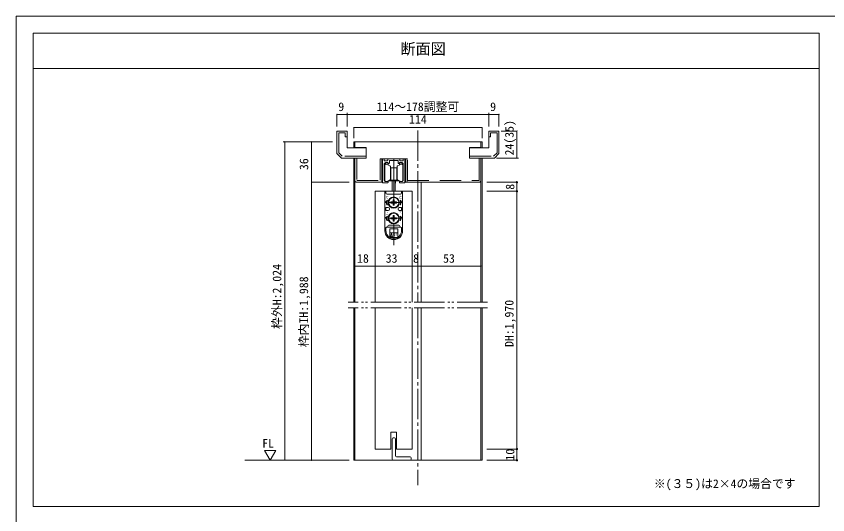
# Model space of a CAD drawing. Units: millimetres on the paper, enlarged 10 times, with parts at other scales. Extents: x -1985 to 2015, y -1370 to 1400.
# Drawn here: x -1985 to 420, y -78 to 1400 of the extents above; entities that cross this region are included whole.
import ezdxf
from ezdxf.enums import TextEntityAlignment as Align

# ---------------------------------------------------------------- set-up
doc = ezdxf.new("R2010")
doc.units = ezdxf.units.MM
doc.header["$LTSCALE"] = 10
doc.header["$PDMODE"] = 32
doc.header["$PDSIZE"] = 4
for name, pattern in [('CHAIN2', [12, 9, -1, 1, -1]), ('DOUBLE_CHAIN2', [12.8, 9, -1, 0.6, -0.6, 0.6, -1]), ('USER1', [19.05, 12.7, -6.35]), ('USER2', [9.525, 6.35, -3.175]), ('USER3', [31.75, 15.875, -3.175, 3.175, -3.175, 3.175, -3.175])]:
    doc.linetypes.add(name, pattern=pattern)
doc.layers.add('1-1_0', color=7, linetype='Continuous', lineweight=20)
doc.layers.add('2-0_18', color=7, linetype='Continuous', lineweight=20)
doc.styles.add('ＭＳ ゴシック', font='')
doc.styles.get('ＭＳ ゴシック').set_extended_font_data('MS Gothic')

msp = doc.modelspace()

# ---------------------------------------------------------------- linework, layer by layer
at = {"layer": '1-1_0'}
for p, q in [((-1935, 1350), (395, 1350)), ((395, -52.5), (395, 1350)), ((-1935, 1245), (395, 1245))]:
    msp.add_line(p, q, dxfattribs=at)
msp.add_lwpolyline([(-1985, -1370), (2015, -1370), (2015, 1400), (-1985, 1400)], close=True, dxfattribs=at)
msp.add_lwpolyline([(395, -52.5), (-1935, -52.5), (-1935, 1350)], dxfattribs=at)
at = {"layer": '2-0_18', "color": 4, "lineweight": 9}
for p, q in [((-1004.58, 1072.83), (-1004.58, 1113.41)), ((-1004.58, 1072.83), (-1004.58, 1113.37)), ((-1004.58, 1109.24), (-584.58, 1109.24)), ((-1004.58, 1072.83), (-1004.58, 1109.24)), ((-1004.58, 1109.24), (-584.58, 1109.24)), ((-584.58, 1072.83), (-584.58, 1113.41)), ((-584.58, 1072.83), (-584.58, 1113.37)), ((-584.58, 1072.83), (-584.58, 1109.24)), ((-584.58, 1109.21), (-554.58, 1109.21)), ((-554.58, 1072.83), (-554.58, 1109.21)), ((-984.58, 1070.57), (-604.58, 1070.57)), ((-547.91, 1059.49), (-501.1, 1059.49)), ((-501.1, 979.49), (-501.1, 1059.49)), ((-1047.91, 1027.83), (-1193.49, 1027.83)), ((-1189.33, 1027.83), (-1189.33, 84.01)), ((-1047.91, 1027.83), (-1113.98, 1027.83)), ((-1109.81, 907.83), (-1109.81, 1027.83)), ((-561.24, 979.49), (-501.1, 979.49)), ((-997.91, 907.83), (-1109.81, 907.83)), ((-1109.81, 907.83), (-1109.81, 84.01)), ((-590.41, 907.83), (-501.1, 907.83)), ((-501.1, 881.16), (-501.1, 907.83)), ((-590.41, 881.16), (-501.1, 881.16)), ((-501.1, 117.34), (-501.1, 881.16)), ((-921.24, 659.62), (-981.24, 659.62)), ((-921.24, 659.62), (-811.24, 659.62)), ((-811.24, 659.62), (-784.58, 659.62)), ((-784.58, 659.62), (-607.91, 659.62)), ((-590.41, 117.34), (-501.1, 117.34)), ((-501.1, 117.34), (-501.1, 84.01)), ((-997.91, 84.01), (-1307.37, 84.01)), ((-997.91, 84.01), (-1109.81, 84.01)), ((-590.41, 84.01), (-501.1, 84.01))]:
    msp.add_line(p, q, dxfattribs=at)
at = {"layer": '2-0_18', "color": 4, "linetype": 'CHAIN2', "lineweight": 9}
for p, q in [((-794.58, 1061.16), (-794.58, 552.34)), ((-794.58, 535.67), (-794.58, 10.67))]:
    msp.add_line(p, q, dxfattribs=at)
at = {"layer": '2-0_18'}
for p, q in [((-584.58, 1009.49), (-584.58, 1059.49)), ((-554.58, 1059.49), (-584.58, 1059.49)), ((-554.58, 992.83), (-554.58, 1059.49)), ((-984.58, 1027.83), (-981.24, 1027.83)), ((-984.58, 1027.83), (-984.58, 1009.49)), ((-747.91, 1027.83), (-981.24, 1027.83)), ((-981.24, 1027.83), (-981.24, 1010.49)), ((-981.24, 1027.83), (-981.24, 1010.49)), ((-947.91, 1010.49), (-981.24, 1010.49)), ((-607.91, 1027.83), (-747.91, 1027.83)), ((-607.91, 1010.49), (-641.24, 1010.49)), ((-641.24, 1010.49), (-641.24, 979.49)), ((-607.91, 1010.49), (-607.91, 1027.83)), ((-607.91, 1027.83), (-604.58, 1027.83)), ((-607.91, 1027.83), (-607.91, 1010.49)), ((-604.58, 1027.83), (-604.58, 1009.49)), ((-641.24, 1009.49), (-584.58, 1009.49)), ((-641.24, 1009.49), (-641.24, 979.49)), ((-567.91, 979.49), (-554.58, 992.83)), ((-984.58, 979.49), (-984.58, 552.34)), ((-981.24, 979.49), (-981.24, 552.34)), ((-981.24, 979.49), (-981.24, 911.16)), ((-901.38, 907.83), (-901.38, 977.82)), ((-901.38, 977.82), (-830.89, 977.82)), ((-830.89, 977.82), (-830.89, 907.83)), ((-825.33, 977.82), (-830.89, 977.82)), ((-607.91, 979.49), (-641.24, 979.49)), ((-641.24, 979.49), (-567.91, 979.49)), ((-607.91, 979.49), (-607.91, 552.34)), ((-604.58, 979.49), (-604.58, 552.34)), ((-561.24, 979.49), (-496.94, 979.49)), ((-977.91, 907.83), (-981.24, 911.16)), ((-981.24, 902.83), (-981.24, 710.45)), ((-977.91, 907.83), (-899.57, 907.83)), ((-832.9, 907.83), (-611.24, 907.83)), ((-784.58, 907.83), (-784.58, 552.34)), ((-607.91, 902.83), (-607.91, 710.45)), ((-921.24, 881.16), (-921.24, 552.34)), ((-811.24, 881.16), (-921.24, 881.16)), ((-892.57, 881.16), (-892.57, 764.83)), ((-892.57, 881.16), (-839.9, 881.16)), ((-889.23, 881.16), (-889.23, 876.16)), ((-885.9, 872.83), (-846.57, 872.83)), ((-843.23, 881.16), (-843.23, 876.16)), ((-839.9, 881.16), (-839.9, 764.83)), ((-811.24, 881.16), (-811.24, 552.34)), ((-885.09, 854.49), (-891.23, 847.83)), ((-887.57, 847.83), (-891.23, 847.83)), ((-867.97, 849.56), (-874.4, 849.45)), ((-874.4, 849.45), (-874.4, 846.21)), ((-867.97, 846.09), (-874.4, 846.21)), ((-867.97, 849.56), (-867.85, 855.99)), ((-867.97, 846.09), (-867.85, 839.66)), ((-864.61, 855.99), (-867.85, 855.99)), ((-864.5, 849.56), (-864.61, 855.99)), ((-864.5, 846.09), (-864.61, 839.66)), ((-864.5, 849.56), (-858.07, 849.45)), ((-864.5, 846.09), (-858.07, 846.21)), ((-858.07, 846.21), (-858.07, 849.45)), ((-847.38, 854.49), (-841.23, 847.83)), ((-844.9, 847.83), (-841.23, 847.83)), ((-889.23, 832.83), (-889.23, 824.49)), ((-882.57, 832.83), (-889.23, 832.83)), ((-882.57, 824.49), (-889.23, 824.49)), ((-885.09, 841.16), (-886.5, 841.16)), ((-879.23, 829.49), (-879.23, 827.83)), ((-867.85, 839.66), (-864.61, 839.66)), ((-853.23, 829.49), (-853.23, 827.83)), ((-849.9, 832.83), (-843.23, 832.83)), ((-849.9, 824.49), (-843.23, 824.49)), ((-847.38, 841.16), (-845.97, 841.16)), ((-843.23, 832.83), (-843.23, 824.49)), ((-885.09, 807.83), (-891.23, 801.16)), ((-887.57, 801.16), (-891.23, 801.16)), ((-885.09, 794.49), (-886.5, 794.49)), ((-867.97, 802.89), (-874.4, 802.78)), ((-874.4, 802.78), (-874.4, 799.54)), ((-867.97, 799.43), (-874.4, 799.54)), ((-867.97, 802.89), (-867.85, 809.33)), ((-867.97, 799.43), (-867.85, 792.99)), ((-864.61, 809.33), (-867.85, 809.33)), ((-864.5, 802.89), (-864.61, 809.33)), ((-864.5, 799.43), (-864.61, 792.99)), ((-864.5, 802.89), (-858.07, 802.78)), ((-864.5, 799.43), (-858.07, 799.54)), ((-858.07, 799.54), (-858.07, 802.78)), ((-847.38, 807.83), (-841.23, 801.16)), ((-847.38, 794.49), (-845.97, 794.49)), ((-844.9, 801.16), (-841.23, 801.16)), ((-889.23, 764.83), (-889.23, 772.83)), ((-887.57, 774.49), (-844.9, 774.49)), ((-880.9, 781.16), (-851.57, 781.16)), ((-867.85, 792.99), (-864.61, 792.99)), ((-843.23, 764.83), (-843.23, 772.83)), ((-921.24, 769.34), (-921.24, 710.45)), ((-921.24, 769.34), (-921.24, 710.45)), ((-877.9, 769.49), (-854.57, 769.49)), ((-877.9, 745.01), (-877.9, 769.49)), ((-877.9, 757.83), (-854.57, 757.83)), ((-876.23, 746.16), (-872.9, 756.16)), ((-876.23, 746.16), (-869.57, 746.16)), ((-869.57, 746.16), (-872.9, 756.16)), ((-854.57, 745.01), (-854.57, 769.49)), ((-811.24, 769.34), (-811.24, 710.45)), ((-811.24, 769.34), (-811.24, 710.45)), ((-784.58, 769.34), (-784.58, 710.45)), ((-784.58, 769.34), (-784.58, 710.45)), ((-876.33, 744.16), (-856.14, 744.16)), ((-984.58, 535.67), (-984.58, 84.01)), ((-981.24, 535.67), (-981.24, 84.01)), ((-921.24, 535.67), (-921.24, 117.34)), ((-811.24, 535.67), (-811.24, 117.34)), ((-784.58, 535.67), (-784.58, 84.01)), ((-607.91, 535.67), (-607.91, 84.01)), ((-604.58, 535.67), (-604.58, 84.01)), ((-874.58, 167.34), (-857.91, 167.34)), ((-874.58, 117.34), (-874.58, 167.34)), ((-871.24, 87.01), (-871.24, 147.67)), ((-868.24, 150.67), (-864.24, 150.67)), ((-861.24, 147.67), (-861.24, 97.01)), ((-857.91, 117.34), (-857.91, 167.34)), ((-921.24, 117.34), (-874.58, 117.34)), ((-857.91, 117.34), (-811.24, 117.34)), ((-984.58, 84.01), (-604.58, 84.01)), ((-817.54, 84.01), (-868.24, 84.01)), ((-858.24, 94.01), (-817.54, 94.01)), ((-814.54, 87.01), (-814.54, 91.01))]:
    msp.add_line(p, q, dxfattribs=at)
at = {"layer": '2-0_18', "color": 6, "linetype": 'USER3', "lineweight": 18}
for p, q in [((-899.57, 907.82), (-899.57, 976.16)), ((-897.9, 977.82), (-896.23, 977.82)), ((-894.57, 976.16), (-894.57, 972.82)), ((-892.9, 971.16), (-885.9, 971.16)), ((-884.23, 972.82), (-884.23, 976.16)), ((-879.23, 964.81), (-879.23, 971.82)), ((-853.23, 971.82), (-853.23, 964.81)), ((-848.23, 976.16), (-848.23, 972.82)), ((-846.57, 971.16), (-839.57, 971.16)), ((-837.9, 972.82), (-837.9, 976.16)), ((-836.23, 977.82), (-834.57, 977.82)), ((-832.9, 976.16), (-832.9, 907.82)), ((-894.57, 961.16), (-894.57, 915.16)), ((-837.9, 915.16), (-837.9, 961.16)), ((-884.57, 906.16), (-897.9, 906.16)), ((-889.57, 910.16), (-883.9, 910.16)), ((-882.9, 909.16), (-882.9, 907.82)), ((-849.57, 907.82), (-849.57, 909.16)), ((-848.57, 910.16), (-842.9, 910.16)), ((-834.57, 906.16), (-847.9, 906.16))]:
    msp.add_line(p, q, dxfattribs=at)
at = {"layer": '2-0_18', "lineweight": 18}
for p, q in [((-891.59, 962.8), (-889.72, 964.67)), ((-888.54, 965.16), (-886.23, 965.16)), ((-846.23, 965.16), (-843.92, 965.16)), ((-842.75, 964.67), (-840.88, 962.8)), ((-892.57, 960.02), (-892.57, 960.44)), ((-882.9, 961.82), (-882.9, 959.07)), ((-873.23, 950.82), (-876.23, 950.82)), ((-874.9, 949.16), (-876.23, 947.82)), ((-874.9, 915.82), (-874.9, 949.16)), ((-873.23, 950.82), (-859.23, 950.82)), ((-859.23, 950.82), (-856.23, 950.82)), ((-856.23, 947.82), (-857.57, 949.16)), ((-857.57, 949.16), (-857.57, 915.82)), ((-849.57, 959.07), (-849.57, 961.82)), ((-839.9, 960.44), (-839.9, 960.02)), ((-876.23, 923.82), (-874.9, 922.49)), ((-859.23, 914.16), (-873.23, 914.16)), ((-857.57, 922.49), (-856.23, 923.82)), ((-849.38, 912.49), (-883.08, 912.49))]:
    msp.add_line(p, q, dxfattribs=at)
at = {"layer": '2-0_18', "linetype": 'USER1'}
for p, q in [((-866.23, 977.85), (-866.23, 721.16)), ((-848.23, 847.83), (-884.23, 847.83)), ((-848.23, 801.16), (-884.23, 801.16))]:
    msp.add_line(p, q, dxfattribs=at)
at = {"layer": '2-0_18', "linetype": 'USER2'}
for p, q in [((-825.33, 911.4), (-825.33, 977.82)), ((-975.61, 913.38), (-975.69, 913.46)), ((-975.61, 913.38), (-906.93, 913.38)), ((-825.33, 913.38), (-613.55, 913.38))]:
    msp.add_line(p, q, dxfattribs=at)
at = {"layer": '2-0_18', "color": 4, "lineweight": 18}
for p, q in [((-892.9, 911.99), (-892.9, 959.66)), ((-886.84, 960.98), (-877.17, 956.28)), ((-876.23, 954.78), (-876.23, 916.86)), ((-856.23, 954.78), (-856.23, 916.86)), ((-845.62, 960.98), (-855.3, 956.28)), ((-839.57, 911.99), (-839.57, 959.66)), ((-877.17, 915.37), (-886.84, 910.66)), ((-855.3, 915.37), (-845.62, 910.66))]:
    msp.add_line(p, q, dxfattribs=at)
at = {"layer": '2-0_18', "color": 3, "lineweight": 18}
for p, q in [((-870.57, 881.16), (-870.57, 912.49)), ((-869.57, 912.16), (-862.9, 912.16)), ((-861.9, 912.49), (-861.9, 881.16)), ((-860.9, 910.82), (-860.9, 906.16))]:
    msp.add_line(p, q, dxfattribs=at)
at = {"layer": '2-0_18', "linetype": 'DOUBLE_CHAIN2'}
for p, q in [((-587.91, 552.34), (-1001.24, 552.34)), ((-587.91, 535.67), (-1001.24, 535.67))]:
    msp.add_line(p, q, dxfattribs=at)
at = {"layer": '2-0_18', "color": 4, "lineweight": 9}
for points in [[(-1034.58, 1072.83), (-1034.58, 1109.21), (-1004.58, 1109.21)], [(-984.58, 1070.57), (-984.58, 1038.34), (-984.58, 1070.57)], [(-604.58, 1038.34), (-604.58, 1070.57), (-604.58, 1038.34)]]:
    msp.add_lwpolyline(points, dxfattribs=at)
at = {"layer": '2-0_18'}
msp.add_lwpolyline([(-947.91, 1009.49), (-947.91, 979.49), (-1021.24, 979.49), (-1034.58, 992.83), (-1034.58, 1059.49), (-1004.58, 1059.49), (-1004.58, 1009.49)], close=True, dxfattribs=at)
at = {"layer": '2-0_18', "linetype": 'USER2'}
for points in [[(-947.91, 985.05), (-1018.94, 985.05), (-1029.02, 995.13), (-1029.02, 1053.94), (-1010.13, 1053.94), (-1010.13, 1042.98), (-1004.58, 1042.98)], [(-641.24, 985.05), (-570.21, 985.05), (-560.13, 995.13), (-560.13, 1053.94), (-579.02, 1053.94), (-579.02, 1042.98), (-584.58, 1042.98)], [(-975.69, 979.49), (-975.69, 913.46), (-975.61, 913.38)], [(-901.38, 977.82), (-906.93, 977.82), (-906.93, 911.32)], [(-613.55, 913.38), (-613.47, 913.46), (-613.47, 979.49)]]:
    msp.add_lwpolyline(points, dxfattribs=at)
at = {"layer": '2-0_18'}
for points in [[(-947.91, 1010.49), (-947.91, 979.49), (-981.24, 979.49)], [(-611.24, 907.83), (-607.91, 911.16), (-607.91, 979.49)]]:
    msp.add_lwpolyline(points, dxfattribs=at)
at = {"layer": '2-0_18', "color": 6, "linetype": 'USER3', "lineweight": 18}
for points in [[(-880.73, 963.94), (-884.57, 966.16), (-889.57, 966.16)], [(-882.57, 977.82), (-866.23, 977.82), (-849.9, 977.82)], [(-878.23, 972.82), (-867.23, 972.82), (-866.23, 973.82), (-865.23, 972.82), (-854.23, 972.82)], [(-842.9, 966.16), (-847.9, 966.16), (-851.73, 963.94)]]:
    msp.add_lwpolyline(points, dxfattribs=at)
at = {"layer": '2-0_18', "color": 4, "lineweight": 9}
msp.add_lwpolyline([(-1232.17, 84.01), (-1215.67, 112.69), (-1248.87, 112.69)], close=True, dxfattribs=at)
at = {"layer": '2-0_18'}
for centre, radius in [((-866.23, 847.83), 16.67), ((-866.23, 847.83), 15), ((-866.23, 801.16), 16.67), ((-866.23, 801.16), 15)]:
    msp.add_circle(centre, radius, dxfattribs=at)
at = {"layer": '2-0_18', "color": 4, "lineweight": 9}
for centre, start, end in [((-1034.58, 1109.21), 0, 180), ((-1034.58, 1109.21), 180, 0), ((-1004.58, 1109.24), 0, 180), ((-1004.58, 1109.24), 0, 180), ((-1004.58, 1109.21), 0, 180), ((-1004.58, 1109.24), 180, 0), ((-1004.58, 1109.24), 180, 0), ((-1004.58, 1109.21), 180, 0), ((-584.58, 1109.24), 0, 180), ((-584.58, 1109.24), 0, 180), ((-584.58, 1109.21), 0, 180), ((-584.58, 1109.24), 180, 0), ((-584.58, 1109.24), 180, 0), ((-584.58, 1109.21), 180, 0), ((-554.58, 1109.21), 0, 180), ((-554.58, 1109.21), 180, 0), ((-984.58, 1070.57), 180, 0), ((-984.58, 1070.57), 180, 0), ((-604.58, 1070.57), 180, 0), ((-604.58, 1070.57), 180, 0), ((-501.1, 1059.49), 90, 270), ((-501.1, 1059.49), 270, 90), ((-1189.33, 1027.83), 90, 270), ((-1189.33, 1027.83), 270, 90), ((-1109.81, 1027.83), 90, 270), ((-1109.81, 1027.83), 270, 90), ((-501.1, 979.49), 90, 270), ((-501.1, 979.49), 90, 270), ((-501.1, 979.49), 270, 90), ((-501.1, 979.49), 270, 90), ((-981.24, 659.62), 0, 180), ((-981.24, 659.62), 180, 0), ((-921.24, 659.62), 0, 180), ((-921.24, 659.62), 0, 180), ((-921.24, 659.62), 180, 0), ((-921.24, 659.62), 180, 0), ((-811.24, 659.62), 0, 180), ((-811.24, 659.62), 0, 180), ((-811.24, 659.62), 180, 0), ((-811.24, 659.62), 180, 0), ((-784.58, 659.62), 0, 180), ((-784.58, 659.62), 0, 180), ((-784.58, 659.62), 180, 0), ((-784.58, 659.62), 180, 0), ((-607.91, 659.62), 0, 180), ((-607.91, 659.62), 180, 0), ((-1109.81, 84.01), 90, 270), ((-1109.81, 84.01), 90, 270), ((-1109.81, 84.01), 270, 90), ((-1109.81, 84.01), 270, 90)]:
    msp.add_arc(centre, 0.521, start, end, dxfattribs=at)
at = {"layer": '2-0_18', "color": 6, "linetype": 'USER3', "lineweight": 18}
for centre, radius, start, end in [((-897.9, 976.16), 1.67, 90, 180), ((-896.23, 976.16), 1.67, 0, 90), ((-892.9, 972.82), 1.67, 180, 270), ((-889.57, 961.16), 5, 90, 180), ((-885.9, 972.82), 1.67, 270, 0), ((-882.57, 976.16), 1.67, 90, 180), ((-880.23, 964.81), 1, 240, 360), ((-878.23, 971.82), 1, 90, 180), ((-854.23, 971.82), 1, 360, 90), ((-852.23, 964.81), 1, 180, 300), ((-849.9, 976.16), 1.67, 0, 90), ((-846.57, 972.82), 1.67, 180, 270), ((-842.9, 961.16), 5, 0, 90), ((-839.57, 972.82), 1.67, 270, 0), ((-836.23, 976.16), 1.67, 90, 180), ((-834.57, 976.16), 1.67, 0, 90), ((-889.57, 915.16), 5, 180, 270), ((-842.9, 915.16), 5, 270, 0), ((-897.9, 907.82), 1.67, 180, 270), ((-884.57, 907.82), 1.67, 270, 0), ((-883.9, 909.16), 1, 0, 90), ((-848.57, 909.16), 1, 90, 180), ((-847.9, 907.82), 1.67, 180, 270), ((-834.57, 907.82), 1.67, 270, 0)]:
    msp.add_arc(centre, radius, start, end, dxfattribs=at)
at = {"layer": '2-0_18', "lineweight": 18}
for centre, radius, start, end in [((-889.23, 960.44), 3.33, 134.99991, 180), ((-888.54, 963.49), 1.67, 90, 134.99991), ((-886.23, 961.82), 3.33, 0, 90), ((-846.23, 961.82), 3.33, 90, 180), ((-843.92, 963.49), 1.67, 45, 90), ((-843.23, 960.44), 3.33, 360, 45), ((-873.23, 949.16), 1.67, 90, 180), ((-859.23, 949.16), 1.67, 0, 90), ((-873.23, 915.82), 1.67, 180, 270), ((-859.23, 915.82), 1.67, 270, 0)]:
    msp.add_arc(centre, radius, start, end, dxfattribs=at)
at = {"layer": '2-0_18', "color": 4, "lineweight": 18}
for centre, radius, start, end in [((-889.03, 956.49), 5, 64.05225, 140.70352), ((-877.9, 954.78), 1.67, 0.00001, 64.05226), ((-854.57, 954.78), 1.67, 115.94774, 179.99999), ((-843.44, 956.49), 5, 39.29648, 115.94775), ((-877.9, 916.86), 1.67, 295.94774, 360), ((-854.57, 916.86), 1.67, 180, 244.05226), ((-889.03, 915.16), 5, 219.29648, 295.94775), ((-843.44, 915.16), 5, 244.05225, 320.70352)]:
    msp.add_arc(centre, radius, start, end, dxfattribs=at)
at = {"layer": '2-0_18', "color": 3, "lineweight": 18}
for centre, start, end in [((-869.57, 911.16), 90, 180), ((-862.9, 911.16), 0, 90), ((-861.9, 910.82), 0, 90), ((-861.9, 906.16), 270, 0)]:
    msp.add_arc(centre, 1, start, end, dxfattribs=at)
at = {"layer": '2-0_18'}
for centre, radius, start, end in [((-885.9, 876.16), 3.33, 180, 270), ((-846.57, 876.16), 3.33, 270, 0), ((-866.23, 847.83), 21.33, 180, 198.20996), ((-866.23, 847.83), 20, 160.52878, 199.47122), ((-866.23, 847.83), 20, 340.52878, 19.47122), ((-866.23, 847.83), 21.33, 341.79004, 0), ((-882.57, 829.49), 3.33, 0, 90), ((-882.57, 827.83), 3.33, 270, 0), ((-849.9, 829.49), 3.33, 90, 180), ((-849.9, 827.83), 3.33, 180, 270), ((-866.23, 801.16), 21.33, 180, 198.20996), ((-866.23, 801.16), 20, 160.52878, 199.47122), ((-866.23, 801.16), 20, 340.52878, 19.47122), ((-866.23, 801.16), 21.33, 341.79004, 0), ((-887.57, 772.83), 1.67, 90, 180), ((-887.57, 777.83), 3.33, 270, 0), ((-880.9, 777.83), 3.33, 90, 180), ((-851.57, 777.83), 3.33, 0, 90), ((-844.9, 777.83), 3.33, 180, 270), ((-844.9, 772.83), 1.67, 0, 90), ((-866.23, 764.83), 26.33, 180, 0), ((-866.23, 764.16), 26.33, 180, 0), ((-866.23, 764.83), 23, 180, 0), ((-868.24, 147.67), 3, 90, 180), ((-864.24, 147.67), 3, 0, 90), ((-858.24, 97.01), 3, 180, 270), ((-868.24, 87.01), 3, 180, 270), ((-817.54, 91.01), 3, 0, 90), ((-817.54, 87.01), 3, 270, 0)]:
    msp.add_arc(centre, radius, start, end, dxfattribs=at)
at = {"layer": '2-0_18', "color": 4}
for p in [(-501.1, 907.83), (-501.1, 881.16), (-501.1, 117.34), (-501.1, 84.01)]:
    msp.add_point(p, dxfattribs=at)

# ---------------------------------------------------------------- texts
at = {"layer": '1-1_0', "style": 'ＭＳ ゴシック'}
msp.add_text('断面図', height=32.99, dxfattribs=at).set_placement((-846.74, 1276.98), align=Align.BOTTOM_LEFT)
at = {"layer": '2-0_18', "style": 'ＭＳ ゴシック'}
for s, p in [('9', (-1030.55, 1111.29)), ('114～178調整可', (-917.08, 1111.33)), ('9', (-580.55, 1111.29)), ('114', (-820.83, 1073.79)), ('18', (-974.97, 661.71)), ('33', (-889.97, 661.71)), ('8', (-808.88, 661.71)), ('53', (-719.97, 661.71)), ('FL', (-1255.99, 113.8)), ('※(３５)は2×4の場合です', (-95.32, -5.97))]:
    msp.add_text(s, height=25.66, dxfattribs=at).set_placement(p, align=Align.BOTTOM_LEFT)
for s, p in [('24(35)', (-503.19, 987.44)), ('36', (-1111.89, 944.1)), ('8', (-501.1, 885.74)), ('枠外H:2,024', (-1191.83, 473.38)), ('枠内IH:1,988', (-1112.31, 419.22)), ('DH:1,970', (-503.61, 419.81)), ('10', (-501.1, 83.17))]:
    msp.add_text(s, height=25.66, rotation=90, dxfattribs=at).set_placement(p, align=Align.BOTTOM_LEFT)
for s, height, width, p in [('右', 7.33, 0.75, (-889.69, 857.51)), ('左', 7.33, 0.75, (-850.36, 857.51)), ('上', 7.33, 0.75, (-889.69, 810.84)), ('下', 7.33, 0.75, (-850.36, 810.84)), ('外す', 7.331, 0.55, (-868.19, 746.02))]:
    msp.add_text(s, height=height, dxfattribs=dict(at, width=width)).set_placement(p, align=Align.BOTTOM_LEFT)

doc.saveas('drawing.dxf')
